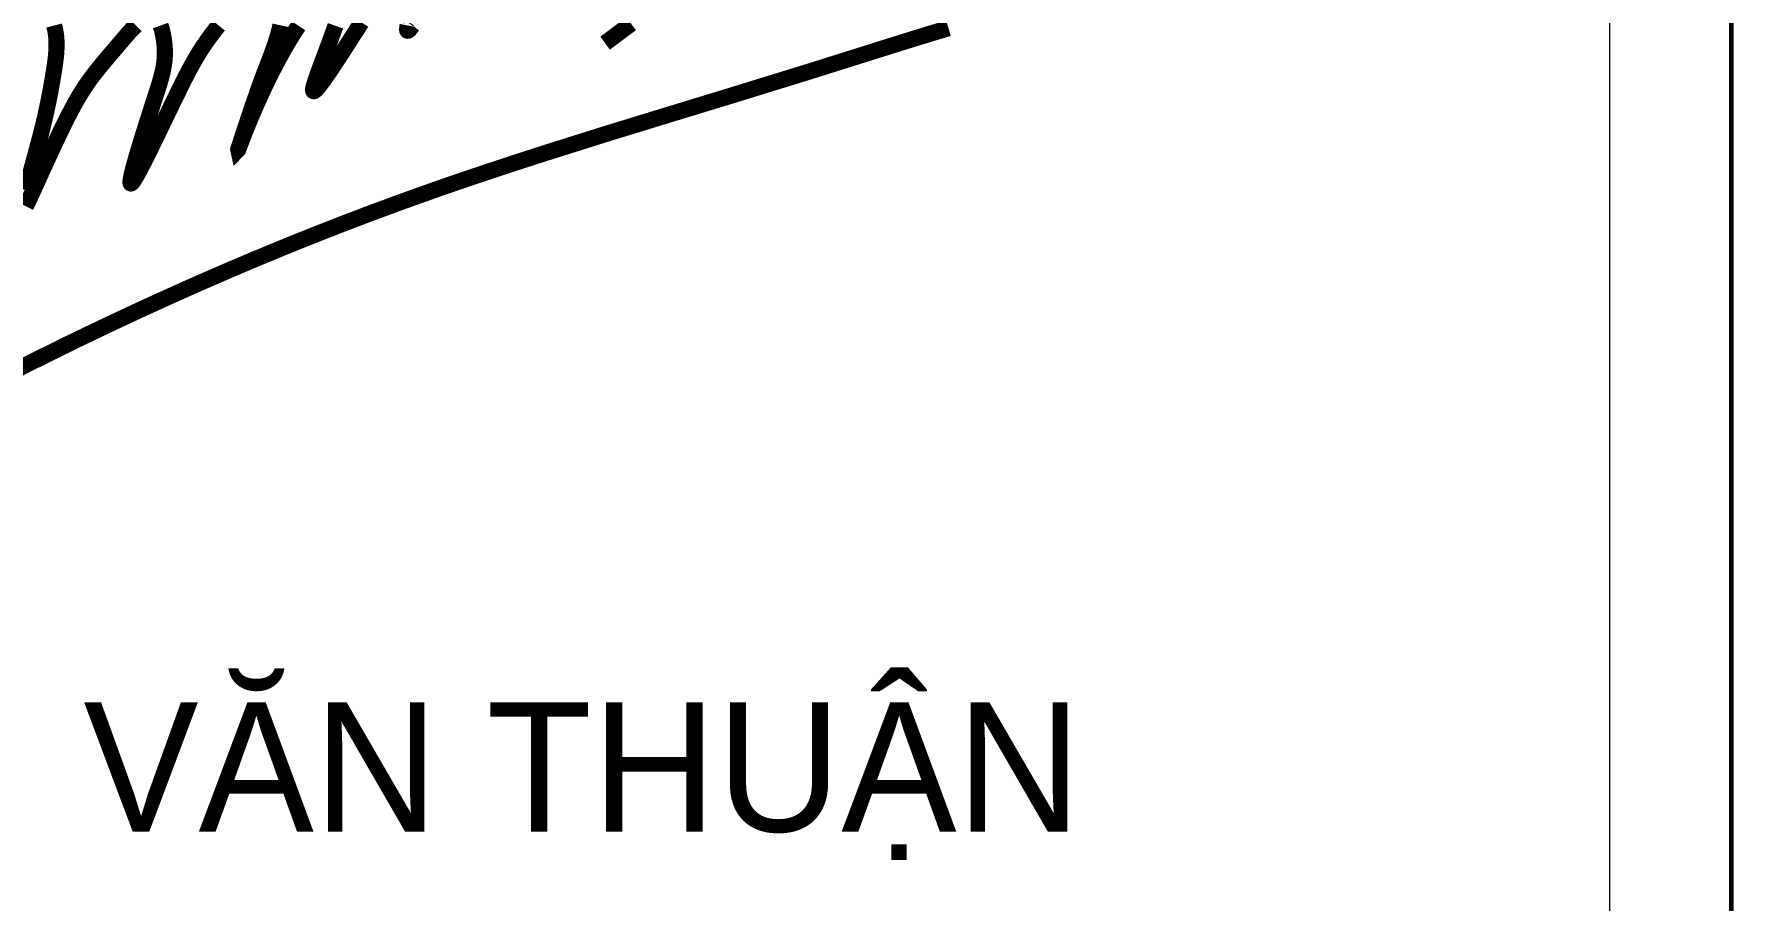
# Model space of a CAD drawing. Header units: millimetres. Extents: x 480521 to 6014615, y -961280 to 187869.
# Drawn here: x 729623 to 730885, y 157874 to 158517 of the extents above; entities that cross this region are included whole.
import ezdxf
from ezdxf.enums import TextEntityAlignment as Align

# ---------------------------------------------------------------- set-up
doc = ezdxf.new("R2010")
doc.units = ezdxf.units.MM
doc.header["$LTSCALE"] = 600
doc.header["$MEASUREMENT"] = 0
doc.layers.get('0').update_dxf_attribs({"lineweight": 0})
for name, color, linetype, lineweight in [('ISO', 153, 'Continuous', 13), ('Khungten_LCDI', 7, 'Continuous', 25), ('LC Net thay', 7, 'Continuous', 25), ('LC Text1', 3, 'Continuous', 20)]:
    doc.layers.add(name, color=color, linetype=linetype, lineweight=lineweight)
doc.styles.add('Khungten', font='VHAVAN.TTF', dxfattribs={"width": 0.9, "height": 5000})
doc.styles.add('LC 1', font='VHAVANB.TTF')
doc.styles.add('Title', font='VHBLACK.TTF')
doc.styles.add('VNAVANTH', font='VHAVANB.TTF', dxfattribs={"width": 0.6})

# ---------------------------------------------------------------- blocks, each defined once
blk = doc.blocks.new('mr thuan')
at = {"layer": 'ISO', "ltscale": 2, "const_width": 40}
for points in [[(1727.057602585766, -845.6594067022525), (1727.920641837201, -848.9602888265508), (1728.707473198185, -852.2623348932102), (1729.420300599111, -855.5650776154653), (1730.061327970383, -858.8680497066234), (1730.632759242402, -862.170783879963), (1731.136798345568, -865.4728128487623), (1731.575649210281, -868.7736693262996), (1731.951515766938, -872.0728860258678), (1732.266601945943, -875.3699956607597), (1732.523111677696, -878.6645309442247), (1732.723248892595, -881.9560245895846), (1732.869217521042, -885.2440093100886), (1732.963221493435, -888.5280178190442), (1733.007464740178, -891.8075828297151), (1733.004151191664, -895.0822370554088), (1732.955484778304, -898.3515132093889), (1732.863669430488, -901.6149440049485), (1732.730909078618, -904.8720621553512), (1732.559407653098, -908.1224003739044), (1732.351369084328, -911.3654913738865), (1732.108997302705, -914.6008678685757), (1731.834496238629, -917.8280625712505), (1731.530069822504, -921.046608195189), (1731.197921984727, -924.2560374536988), (1730.840256655698, -927.4558830600436), (1730.459277765818, -930.6456777275162), (1729.636195025108, -936.9932450989436), (1728.746305205794, -943.2950012742658), (1727.80723975108, -949.5472079597384), (1726.836630104164, -955.7461268616316), (1726.336651240883, -958.8765153407585), (1724.860122906961, -967.9761826086033), (1723.859732138342, -974.0185636004462), (1722.847948231069, -980.0243963482062), (1721.822184162622, -986.0026627890475), (1719.718367452122, -997.9124244986597), (1718.635140765029, -1003.861883641759), (1717.527585826676, -1009.819704226611), (1716.393115614541, -1015.794868190394), (1715.229143106106, -1021.796357470274), (1714.033081278849, -1027.833154003398), (1712.802343110248, -1033.914239726961), (1711.534341577779, -1040.048596578112), (1710.226489658926, -1046.245206494015), (1708.876200331164, -1052.513051411865), (1707.480886571971, -1058.861113268795), (1706.765537086052, -1062.068032404801), (1706.037961358827, -1065.298374001999), (1705.297836012487, -1068.553260802568), (1704.544837669211, -1071.833815548642), (1703.778642951191, -1075.14116098237), (1702.998928480603, -1078.476419845887), (1702.205370879641, -1081.840714881342), (1701.397646770482, -1085.235168830885), (1700.575432775313, -1088.660904436663), (1699.738405516324, -1092.119044440828), (1698.886241615692, -1095.610711585512), (1698.018617695605, -1099.137028612866), (1697.135210378248, -1102.699118265038), (1696.23569628581, -1106.298103284178), (1695.319752040468, -1109.93510641242), (1694.387054264414, -1113.611250391928), (1693.437279579826, -1117.327657964823), (1692.773843964154, -1119.908146889415), (1691.485753174649, -1124.884178756838), (1690.485254403426, -1128.721065739781), (1689.469745733255, -1132.593027976487), (1688.440357238076, -1136.497001831842), (1687.39821899185, -1140.429923670818), (1686.344461068536, -1144.388729858372), (1684.206606486485, -1152.371740739007), (1682.035834083581, -1160.421525393351), (1677.631698181882, -1176.623379701588), (1675.416415866421, -1184.726431194707), (1673.204378096769, -1192.798220139957), (1671.0046254646, -1200.814237456929), (1668.826198561572, -1208.749974065286), (1667.747807443382, -1212.680078016114), (1666.678137979357, -1216.580920884619), (1665.618320243448, -1220.449439035758), (1664.569484309613, -1224.282568834504), (1663.532760251819, -1228.0772466458), (1662.509278144014, -1231.83040883459), (1661.500168060164, -1235.538991765818), (1660.50656007422, -1239.199931804455), (1659.529584260148, -1242.81016531543), (1658.570370691898, -1246.366628663716), (1657.630049443436, -1249.866258214257), (1656.709750588714, -1253.305990331981)], [(1656.862787773785, -1293.239566593911), (1657.391956130185, -1292.176955692965), (1658.476494115239, -1289.981915878816), (1659.595375429155, -1287.695648036373), (1660.747890030936, -1285.320387351283), (1661.933327879604, -1282.858369009235), (1663.150978934169, -1280.311828195903), (1664.400133153642, -1277.683000096964), (1665.680080497041, -1274.974119898077), (1666.99011092338, -1272.187422784918), (1668.329514391666, -1269.325143943162), (1669.69758086092, -1266.38951855847), (1671.093600290151, -1263.382781816545), (1672.516862638375, -1260.307168903018), (1673.966657864607, -1257.164915003581), (1675.442275927853, -1253.958255303922), (1676.943006787136, -1250.689424989687), (1678.468140401463, -1247.360659246551), (1680.016966729851, -1243.97419326019), (1681.588775731314, -1240.532262216293), (1683.18285736486, -1237.037101300506), (1684.79850158951, -1233.490945698519), (1686.434998364275, -1229.896030596006), (1688.091637648165, -1226.254591178615), (1689.767709400196, -1222.568862632048), (1691.462503579383, -1218.841080141952), (1693.175310144743, -1215.073478894003), (1694.905419055278, -1211.268294073889), (1696.652120270013, -1207.427760867286), (1698.414703747956, -1203.554114459839), (1700.192459448124, -1199.649590037225), (1701.984677329525, -1195.716422785132), (1703.790647351179, -1191.756847889235), (1705.609659472095, -1187.773100535182), (1709.283969847769, -1179.74202919536), (1713.001928128662, -1171.641090251025), (1716.757853986881, -1163.488165187562), (1720.546067094536, -1155.301135490357), (1724.36088712373, -1147.097882644768), (1732.047626635183, -1130.714233449966), (1735.90818546166, -1122.569600071511), (1739.772629898111, -1114.480269486186), (1743.63527961665, -1106.464123179365), (1747.490454289382, -1098.539042636432), (1749.413463381105, -1094.616239990602), (1751.332473588413, -1090.72290934276), (1753.246774870327, -1086.861285878578), (1755.15565718586, -1083.033604783719), (1757.058410494021, -1079.242101243857), (1758.954324753824, -1075.489010444682), (1760.842689924288, -1071.776567571855), (1762.722795964419, -1068.107007811035), (1764.593932833235, -1064.482566347928), (1766.455390489748, -1060.905478368164), (1768.306458892974, -1057.377979057448), (1770.146428001925, -1053.902303601426), (1771.974587775614, -1050.480687185787), (1773.790228173053, -1047.115364996207), (1775.561592451588, -1043.865235770063), (1777.381399703805, -1040.561812270156), (1779.157186478751, -1037.373809477896), (1780.920936683226, -1034.242628499866), (1782.67358752096, -1031.166333997971), (1784.416076195681, -1028.142990634078), (1786.149339911113, -1025.170663070079), (1787.874315870984, -1022.247415967882), (1789.591941279014, -1019.371313989366), (1791.303153338929, -1016.540421796424), (1793.008889254466, -1013.752804050935), (1794.710086229341, -1011.006525414807), (1796.407681467277, -1008.299650549918), (1798.102612172002, -1005.630244118176), (1799.795815547244, -1002.996370781446), (1801.48822879673, -1000.39609520165), (1803.180789124177, -997.8274820406514), (1804.874433733319, -995.2885959603445), (1806.570099827877, -992.7775016226369), (1808.268724611582, -990.2922636894073), (1811.678599061317, -985.391615683955), (1815.11155471233, -980.5711692390905), (1818.575089194423, -975.8154416499747), (1822.076700137412, -971.1089502117102), (1825.623885171084, -966.4362122194143), (1829.224141925253, -961.7817449682334), (1832.884968029721, -957.1300657532847), (1836.613861114289, -952.4656918697001), (1840.418318808766, -947.7731406125968), (1844.305838742956, -943.036929277092), (1846.283090059253, -940.6476127346687), (1848.283918546658, -938.2415751583321), (1850.309261408889, -935.8168812099466), (1852.36005584968, -933.3715955514199), (1854.437239072748, -930.9037828446308), (1856.541748281823, -928.4115077514871), (1858.674520680634, -925.8928349338676), (1860.836493472896, -923.3458290536655), (1863.028603862345, -920.7685547727742), (1865.251789052701, -918.159076753087), (1867.506986247692, -915.5154596564826), (1869.795132651041, -912.8357681448688), (1872.117165466476, -910.1180668801098), (1874.47402189772, -907.3604205241281), (1876.866639148502, -904.5608937387879), (1879.295954422545, -901.7175511859969), (1881.762904923573, -898.8284575276339), (1884.26842785531, -895.8916774256068), (1886.813460421494, -892.9052755417797), (1889.674154658976, -889.5436676007812), (1892.025245114724, -886.7773927677335), (1894.689685055971, -883.6435000175261), (1897.388518321743, -880.476508213731), (1900.118002667892, -877.2872897905618), (1905.653955624788, -870.8856628229114), (1908.452939747262, -867.6949991468573), (1911.267605973564, -864.5255985882686), (1914.094212059557, -861.3883335813589), (1916.929015761107, -858.2940765603271), (1919.76827483407, -855.2536999593867), (1922.60824703431, -852.2780762127513), (1925.445190117691, -849.3780777546344), (1928.275361840075, -846.5645770192496), (1929.6867389896, -845.1936609332624)], [(1990.668509984145, -845.6719431685196), (1991.258982604621, -847.3051038687408), (1991.8311603246, -848.9707322178874), (1992.385185093037, -850.6664272389753), (1992.921198858872, -852.389787955035), (1993.439343571055, -854.138413389097), (1993.939761178528, -855.9099025641917), (1994.422593630239, -857.7018545033498), (1995.336070862162, -861.3375427659339), (1996.180910858391, -865.0262703610788), (1996.958249210489, -868.7488294730283), (1997.669221510027, -872.4860122860118), (1998.314963348574, -876.2186109842442), (1998.896610317694, -879.9274177519546), (1999.312367308827, -882.8339574198471), (1999.872145981732, -887.2032562904351), (2000.268240060799, -890.758270721446), (2000.604661233818, -894.2609671250248), (2000.882490570621, -897.7140115885704), (2001.102809141044, -901.1200701994094), (2001.26669801493, -904.4818090449262), (2001.375238262106, -907.8018942124618), (2001.42951095241, -911.0829917893716), (2001.430597155682, -914.3277678630111), (2001.379577941756, -917.5388885207649), (2001.277534380468, -920.7190198499738), (2001.125547541651, -923.8708279379789), (2000.924698495146, -926.9969788721501), (2000.676068310786, -930.1001387398428), (2000.380738058404, -933.1829736284271), (2000.039788807841, -936.248149625244), (1999.654301628932, -939.2983328176633), (1999.225357591513, -942.3361892930261), (1998.754037765415, -945.3643851387169), (1998.241423220483, -948.385586442062), (1997.688595026546, -951.4024592904461), (1997.096634253441, -954.4176697711955), (1996.466621971005, -957.4338839717093), (1995.799639249075, -960.4537679792993), (1995.096767157487, -963.4799878813647), (1994.359086766075, -966.5152097652317), (1993.587679144675, -969.5620997182705), (1992.783625363125, -972.6233238278364), (1991.948006491257, -975.701548181285), (1991.081903598912, -978.7994388659863), (1990.186397755922, -981.9196619692812), (1989.262570032126, -985.0648835785396), (1988.311501497359, -988.2377697811025), (1987.334273221455, -991.44098666434), (1986.331966274251, -994.677200315622), (1985.305661725586, -997.949076822275), (1984.256440645291, -1001.259282271683), (1983.185384103206, -1004.610482751188), (1982.093573169164, -1008.005344348159), (1980.982088913002, -1011.446533149938), (1979.852012404557, -1014.936715243894), (1979.174792113074, -1017.026748244767), (1977.540384773205, -1022.072183989105), (1976.360929339349, -1025.715179247156), (1975.167091368377, -1029.404688737413), (1973.959904355474, -1033.137920530004), (1972.740401795811, -1036.912082695126), (1971.509617184562, -1040.724383302892), (1970.268584016907, -1044.5720304235), (1969.018335788027, -1048.452232127063), (1967.759905993094, -1052.36219648378), (1965.222635685775, -1060.26024543721), (1962.665041056367, -1068.243841845047), (1960.095390066283, -1076.290650268536), (1954.952990849742, -1092.484561407429), (1952.396778546114, -1100.586993245321), (1949.861581727462, -1108.663295343853), (1947.355668355205, -1116.691132264255), (1944.887306390749, -1124.648168567786), (1943.669790924392, -1128.593156663599), (1942.464763795513, -1132.512068815675), (1941.273258499295, -1136.402113094155), (1940.096308530912, -1140.260497569179), (1938.93494738554, -1144.084430310933), (1937.790208558356, -1147.871119389558), (1936.663125544535, -1151.617772875194), (1935.554731839256, -1155.321598838025), (1934.466060937695, -1158.979805348194), (1933.398146335032, -1162.589600475854), (1932.352021526436, -1166.148192291163), (1931.328720007092, -1169.652788864289), (1930.329275272172, -1173.100598265359), (1929.354720816853, -1176.488828564557), (1928.406090136312, -1179.814687832026), (1927.484416725725, -1183.075384137919), (1926.59073408027, -1186.268125552393), (1925.726075695125, -1189.390120145617), (1924.891475065466, -1192.438575987719), (1924.087965686464, -1195.410701148896), (1923.316581053303, -1198.303703699261), (1922.57835466116, -1201.114791708998), (1921.874320005205, -1203.841173248249), (1921.205510580618, -1206.480056387183), (1920.572959882578, -1209.028649195941), (1920.270604523255, -1210.268214248426), (1919.97770140626, -1211.484159744679), (1919.69437971849, -1212.676136693466), (1919.42076864684, -1213.843796103567), (1919.15699737821, -1214.986788983733), (1918.903195099494, -1216.104766342745), (1918.659490997594, -1217.197379189383), (1918.426014259403, -1218.264278532384), (1918.202894071819, -1219.305115380543), (1917.99025962174, -1220.319540742625), (1917.788240096059, -1221.30720562741), (1917.596964681681, -1222.267761043637), (1917.416562565493, -1223.200858000113), (1917.247162934404, -1224.106147505576), (1917.088894975299, -1224.983280568806), (1916.941887875084, -1225.831908198583), (1916.806270820653, -1226.651681403659), (1916.682172998899, -1227.442251192813), (1916.569723596727, -1228.203268574813), (1916.469051801028, -1228.934384558437), (1916.380286798703, -1229.635250152452), (1916.303557776646, -1230.30551636561), (1916.238993921757, -1230.94483420669), (1916.186724420932, -1231.552854684473), (1916.146878461066, -1232.129228807709), (1916.119585229055, -1232.673607585195), (1916.104973911803, -1233.185642025681), (1916.1031736962, -1233.664983137933), (1916.114313769147, -1234.111281930716), (1916.138523317539, -1234.524189412827), (1916.175931528276, -1234.903356593015), (1916.226667588249, -1235.248434480047), (1916.290860684363, -1235.559074082703), (1916.368640003511, -1235.834926409749), (1916.460134732588, -1236.07564246995), (1916.524618821277, -1236.20861269749), (1916.684682839561, -1236.450544879393), (1916.817664331473, -1236.584903951385), (1916.96430347507, -1236.684245433382), (1917.124487295725, -1236.748858774867), (1917.298102818811, -1236.779033425424), (1917.485037069706, -1236.775058834552), (1917.685177073781, -1236.737224451819), (1917.898409856418, -1236.665819726753), (1918.124622442985, -1236.56113410891), (1918.363701858863, -1236.4234570478), (1918.615535129422, -1236.253077992995), (1918.880009280037, -1236.050286394006), (1919.157011336087, -1235.815371700373), (1919.446428322943, -1235.548623361668), (1919.748147265982, -1235.250330827388), (1920.062055190578, -1234.920783547117), (1920.388039122103, -1234.560270970353), (1920.725986085938, -1234.16908254665), (1921.075783107455, -1233.747507725566), (1921.437317212029, -1233.295835956611), (1921.810475425034, -1232.814356689356), (1922.195144771846, -1232.303359373298), (1922.591212277839, -1231.763133458022), (1922.998564968388, -1231.19396839304), (1923.417089868872, -1230.596153627892), (1923.846674004657, -1229.969978612135), (1924.287204401127, -1229.315732795279), (1924.738568083652, -1228.633705626897), (1925.200652077609, -1227.924186556498), (1925.673343408373, -1227.187465033639), (1926.156529101314, -1226.423830507862), (1926.650096181813, -1225.633572428706), (1927.153931675246, -1224.816980245698), (1927.667922606979, -1223.974343408379), (1928.191956002396, -1223.105951366291), (1928.72591888687, -1222.212093568989), (1929.269698285771, -1221.293059465985), (1929.823181224478, -1220.349138506848), (1930.386254728368, -1219.380620141092), (1930.958805822811, -1218.38779381827), (1931.540721533183, -1217.370948987911), (1932.131888884862, -1216.330375099569), (1933.341526613633, -1214.179197947073), (1934.586815212122, -1211.93657795708), (1935.866850883333, -1209.604830725904), (1937.180729830256, -1207.186271849889), (1938.527548255905, -1204.683216925318), (1939.906402363264, -1202.097981548504), (1941.316388355342, -1199.432881315792), (1942.756602435133, -1196.690231823479), (1944.226140805637, -1193.872348667865), (1945.72409966986, -1190.981547445292), (1947.249575230791, -1188.020143752074), (1948.801663691436, -1184.99045318451), (1950.379461254794, -1181.894791338913), (1951.982064123862, -1178.735473811612), (1953.608568501641, -1175.51481619892), (1955.258070591131, -1172.235134097151), (1956.92966659533, -1168.898743102618), (1958.622452717234, -1165.50795881162), (1960.335525159851, -1162.065096820501), (1962.067980126172, -1158.572472725573), (1963.818913819203, -1155.032402123135), (1965.587422441935, -1151.447200609502), (1967.372602197374, -1147.819183781001), (1969.17354928852, -1144.150667233931), (1970.989359918367, -1140.44396656462), (1972.819130289918, -1136.701397369397), (1974.661956606174, -1132.925275244546), (1976.516935070129, -1129.11791578641), (1978.383161884787, -1125.281634591272), (1980.259733253144, -1121.418747255477), (1984.040294462957, -1113.62241654715), (1987.851388323568, -1105.747448431925), (1991.685784458965, -1097.812367680337), (1999.395562050107, -1081.835967350125), (2007.111784228342, -1065.8414137207), (2010.954236097605, -1057.883641345077), (2014.776607985626, -1049.976904956202), (2018.571669516401, -1042.139729324612), (2020.456699405317, -1038.253015783586), (2022.332190313922, -1034.390639220816), (2024.197238445209, -1030.554915232628), (2026.050940002184, -1026.748159415336), (2027.892391187841, -1022.972687365254), (2029.72068820518, -1019.230814678696), (2031.534927257202, -1015.524856951975), (2033.334204546911, -1011.85712978142), (2035.117616277297, -1008.229948763314), (2036.884258651364, -1004.645629494014), (2038.633227872113, -1001.106487569807), (2040.36362014254, -997.6148385870038), (2042.074531665643, -994.1729981419485), (2044.062413109757, -990.1882607194711), (2045.434493190915, -987.4476339158573), (2047.083473793929, -984.165446678031), (2048.713204839263, -980.9350397732487), (2050.324892669276, -977.7547291487426), (2051.919743626335, -974.6228307516867), (2053.4989640528, -971.5376605293714), (2055.063760291039, -968.4975344289705), (2056.615338683416, -965.500768397731), (2058.154905572297, -962.5456783828558), (2059.68366730004, -959.6305803315772), (2061.202830209011, -956.7537901911128), (2062.713600641579, -953.9136239086802), (2064.217184940106, -951.1083974315115), (2065.714789446953, -948.3364267068246), (2067.207620504487, -945.5960276818369), (2068.696884455072, -942.8855163037806), (2070.183787641068, -940.2032085198589), (2071.66953640485, -937.5474202773039), (2074.642396035197, -932.3086662051937), (2077.625114085033, -927.1557816652057), (2080.627341293268, -922.0752942351246), (2083.658728398816, -917.053731492706), (2086.728926140589, -912.0776210157346), (2089.847585257499, -907.1334903819661), (2093.024356488466, -902.2078671691997), (2096.268890572399, -897.2872789552057), (2099.590838248212, -892.358253317725), (2102.999850254815, -887.4073178345716), (2104.740021238078, -884.919423768908), (2106.505577331129, -882.4210000834864), (2108.297724876335, -879.910362725539), (2110.117670216059, -877.3858276422543), (2111.96661969267, -874.8457107808936), (2113.845779648524, -872.2883280886599), (2115.756356425994, -869.711995512771), (2117.699556367435, -867.1150290004589), (2119.676585815221, -864.4957444989268), (2121.688651111708, -861.8524579554214), (2123.736958599267, -859.1834853171458), (2125.822714620255, -856.4871425313322), (2127.947125517043, -853.7617455451982), (2130.111397631987, -851.0056103059615), (2132.316737307461, -848.2170527608541), (2134.564350885823, -845.3943888570793)], [(2287.635694044395, -844.9982885072386), (2286.956250474082, -848.1221445080155), (2286.255337825398, -851.2184627178794), (2285.533297559901, -854.2889842107834), (2284.790471139149, -857.3354500607238), (2284.027200024695, -860.3596013416391), (2283.243825678095, -863.3631791275111), (2282.440689560906, -866.3479244923219), (2280.776497860978, -872.267882254615), (2279.037356617358, -878.1334032202722), (2277.225997522492, -883.9584159810765), (2275.345152268826, -889.7568491287675), (2273.397552548809, -895.5426312551281), (2271.385930054879, -901.3296909519268), (2269.313016479489, -907.1319568109175), (2267.181543515078, -912.9633574238833), (2264.9942428541, -918.8378213825636), (2262.753846188993, -924.7692772787414), (2260.463085212206, -930.7716537041706), (2259.299671760822, -933.8037898002949), (2258.124691616184, -936.8588792506343), (2256.938486239851, -939.9386631291709), (2255.741397093378, -943.0448825098865), (2254.533765638313, -946.1792784667341), (2253.315933336224, -949.3435920736811), (2252.088241648657, -952.5395644047239), (2250.851032037175, -955.768936533801), (2249.604645963329, -959.0334495349089), (2248.349424888675, -962.3348444820149), (2247.085710274769, -965.674862449072), (2245.437619214354, -970.059130176669), (2244.534193991942, -972.4774636075599), (2243.247411495933, -975.9402760444791), (2241.954309368193, -979.4408585596102), (2240.655702901382, -982.9763683540223), (2239.352407388149, -986.5439626286679), (2238.045238121162, -990.1407985846017), (2235.422539496547, -997.4108243444498), (2232.794129368795, -1004.763703241711), (2230.166530079168, -1012.176692884575), (2224.939853379354, -1027.09203483985), (2222.353820651697, -1034.548902368624), (2219.794688127218, -1041.974911075697), (2217.268978147185, -1049.347318569286), (2214.783213052862, -1056.643382457551), (2213.557348069487, -1060.255678552247), (2212.343915185513, -1063.840360348666), (2211.143729693598, -1067.394585047863), (2209.957606886401, -1070.91550985082), (2208.786362056577, -1074.400291958606), (2207.630810496787, -1077.846088572202), (2206.491767499687, -1081.250056892648), (2205.370048357938, -1084.60935412097), (2204.266468364196, -1087.921137458179), (2203.181842811118, -1091.1825641053), (2202.116986991361, -1094.390791263373), (2201.072716197588, -1097.542976133394), (2200.049845722453, -1100.636275916404), (2199.049190858615, -1103.667847813413), (2198.071566898729, -1106.63484902546), (2197.117789135456, -1109.534436753544), (2196.188672861455, -1112.363768198717), (2195.285033369382, -1115.120000561961), (2194.407685951897, -1117.800291044347), (2193.557445901653, -1120.401796846854), (2192.735128511315, -1122.921675170524), (2191.941549073537, -1125.357083216382), (2191.177522880975, -1127.705178185453), (2190.443865226291, -1129.963117278749), (2189.741391402138, -1132.128057697293), (2189.40210320547, -1133.174765028845), (2189.070916701181, -1134.197156642113), (2188.747933800852, -1135.194877187183), (2188.433256416072, -1136.167571314218), (2188.126986458417, -1137.114883673334), (2187.829225839472, -1138.036458914648), (2187.540076470817, -1138.931941688294), (2187.259640264037, -1139.800976644416), (2186.988019130713, -1140.643208433117), (2186.725314982428, -1141.458281704545), (2186.47162973076, -1142.245841108816), (2186.227065287298, -1143.005531296061), (2185.99172356362, -1143.736996916414), (2185.765706471309, -1144.43988261999), (2185.549115921942, -1145.113833056923), (2185.342053827113, -1145.758492877343), (2185.144622098396, -1146.373506731383), (2185.024893627327, -1146.746634414711), (2184.779002720676, -1147.513398984927), (2184.610844747203, -1148.038279790897), (2184.452421511502, -1148.533335091386), (2184.303706863466, -1148.99873392834), (2184.16467465297, -1149.434645343688), (2184.035298729908, -1149.841238379318), (2183.915552944174, -1150.218682077189), (2183.805411145648, -1150.567145479203), (2183.704847184217, -1150.886797627289), (2183.613834909775, -1151.177807563363), (2183.532348172201, -1151.440344329356), (2183.460360821391, -1151.674576967183), (2183.397846707227, -1151.88067451879), (2183.344779679599, -1152.058806026063), (2183.301133588393, -1152.209140530947), (2183.266882283497, -1152.331847075373), (2183.241999614795, -1152.427094701241), (2183.226459432182, -1152.495052450482), (2183.220235585541, -1152.535889365026), (2183.223301924765, -1152.54977448679), (2183.235632299726, -1152.536876857703), (2183.257200560329, -1152.497365519681), (2183.287980556455, -1152.43140951464), (2183.32794613799, -1152.339177884511), (2183.37707115482, -1152.220839671223), (2183.435329456839, -1152.076563916693), (2183.50269489393, -1151.906519662836), (2183.579141315979, -1151.710875951583), (2183.66464257288, -1151.48980182485), (2183.75917251451, -1151.24346632458), (2183.86270499077, -1150.972038492662), (2183.975213851536, -1150.67568737104), (2184.0966729467, -1150.354582001644), (2184.22705612615, -1150.008891426376), (2184.366337239775, -1149.63878468718), (2184.514490137455, -1149.244430825958), (2184.67148866909, -1148.82599888464), (2184.837306684556, -1148.383657905157), (2185.195296566544, -1147.427924999371), (2185.588250582528, -1146.378584443955), (2186.0159595316, -1145.236988574325), (2186.478214212868, -1144.004489725849), (2186.974805425427, -1142.682440233883), (2187.505523968379, -1141.272192433855), (2188.070160640822, -1139.775098661106), (2188.668506241858, -1138.192511251036), (2189.300351570586, -1136.525782539029), (2189.96548742611, -1134.776264860455), (2190.663704607527, -1132.945310550698), (2191.394793913936, -1131.034271945144), (2192.158546144437, -1129.044501379176), (2192.954752098132, -1126.977351188179), (2193.783202574123, -1124.834173707524), (2194.643688371507, -1122.616321272595), (2195.536000289387, -1120.325146218776), (2196.459929126857, -1117.962000881438), (2197.415265683027, -1115.52823759598), (2198.401800756987, -1113.025208697785), (2199.419325147843, -1110.454266522211), (2200.467629654693, -1107.816763404655), (2201.546505076636, -1105.114051680488), (2202.655742212777, -1102.347483685109), (2203.795131862214, -1099.518411753888), (2204.964464824043, -1096.62818822221), (2206.163531897371, -1093.678165425459), (2207.392123881291, -1090.669695699005), (2208.650031574911, -1087.604131378248), (2209.937045777322, -1084.482824798542), (2211.252957287634, -1081.307128295288), (2212.597556904937, -1078.078394203869), (2213.970635428341, -1074.79797485967), (2215.371983656936, -1071.467222598047), (2216.801392389832, -1068.087489754413), (2218.258652426124, -1064.660128664123), (2219.743554564913, -1061.186491662578), (2221.255889605298, -1057.667931085147), (2222.79544834638, -1054.105799267214), (2224.362021587258, -1050.501448544164), (2225.955400127037, -1046.856231251368), (2227.575374764812, -1043.171499724223), (2229.221736299685, -1039.448606298116), (2230.894275530754, -1035.688903308401), (2232.592783257121, -1031.893743090477), (2234.317050277888, -1028.064477979715), (2236.066867392154, -1024.202460311513), (2237.842025399015, -1020.309042421242), (2239.642315097575, -1016.385576644287), (2241.467527286935, -1012.433415316031), (2243.317452766194, -1008.453910771845), (2245.191882334453, -1004.448415347128), (2247.090606790811, -1000.418281377235), (2249.013416934366, -996.3648611975659), (2250.960103564223, -992.2895071434905), (2252.930457479477, -988.1935715504078), (2254.92426947923, -984.0784067536879), (2256.941330362584, -979.9453650887153), (2258.981430928638, -975.7957988908747), (2261.044361976492, -971.6310604955506), (2263.129914305246, -967.4525022381131), (2267.368046001855, -959.0593354784214), (2271.694152411266, -950.6271172948909), (2276.10655992628, -942.1666663705255), (2280.603594939701, -933.6888013884163), (2285.183583844326, -925.204341031611), (2289.844853032955, -916.7241039831424), (2294.585728898397, -908.2589089260582), (2299.404537833445, -899.819574543435), (2304.299606230907, -891.4169195183058), (2309.269260483576, -883.0617625337327), (2314.31182698426, -874.7649222727487), (2316.859929325354, -870.6417517520749), (2319.425632125753, -866.5372174184304), (2322.008726184558, -862.4526716072141), (2324.609002300866, -858.3894666538108), (2327.226251273776, -854.3489548935904), (2329.860263902392, -850.3324886619521), (2332.510830985811, -846.3414202942513)], [(2424.152344225811, -846.2524170261022), (2422.611443088066, -850.6288575190265), (2419.473869104411, -859.4320752410276), (2416.277512501983, -868.2751266623527), (2413.041068871316, -877.1252734443551), (2409.783233802948, -885.9497772484465), (2406.522702887411, -894.7158997359948), (2404.897268858997, -899.0668372552464), (2403.278171715236, -903.3909025683679), (2401.667748404954, -907.6840033830667), (2400.06833587696, -911.9420474069775), (2398.482271080076, -916.160942347793), (2396.911890963118, -920.336595913177), (2395.359532474904, -924.4649158108077), (2393.827532564246, -928.5418097483489), (2392.318228179964, -932.5631854334933), (2390.833956270875, -936.5249505738902), (2389.377053785796, -940.4230128772178), (2387.949857673542, -944.253280051169), (2386.554704882932, -948.0116598033928), (2385.193932362781, -951.6940598415531), (2383.869877061908, -955.2963878733572), (2382.584875929129, -958.8145516064542), (2381.341265913259, -962.2444587485224), (2380.735712870668, -963.9250372565584), (2380.141383963113, -965.5820170072257), (2379.558571309197, -967.2148864639748), (2378.987567027514, -968.8231340902421), (2378.428663236675, -970.4062483495218), (2377.882152055277, -971.9637177052646), (2377.348325601924, -973.4950306209066), (2376.827475995215, -974.9996755599277), (2376.319895353758, -976.4771409857931), (2375.825875796148, -977.9269153619389), (2375.345709440993, -979.3484871518303), (2374.879688406894, -980.7413448189473), (2374.42810481245, -982.1049768267258), (2373.991250776267, -983.4388716386311), (2373.569418416944, -984.7425177181285), (2373.162899853083, -986.0154035286687), (2372.77198720329, -987.2570175337169), (2372.396972586164, -988.4668481967237), (2372.038148120304, -989.6443839811545), (2371.695805924319, -990.7891133504745), (2371.370238116808, -991.9005247681343), (2371.061736816373, -992.9781066975993), (2370.770594141613, -994.02134760232), (2370.497102211139, -995.0297359457618), (2370.241553143544, -996.0027601913898), (2370.004239057431, -996.9399088026403), (2369.785452071403, -997.8406702430075), (2369.585484304065, -998.704532975913), (2369.404627874021, -999.5309854648367), (2369.243174899868, -1000.319516173229), (2369.045824328146, -1001.384650293388), (2368.979635263611, -1001.780789032797), (2368.877890507269, -1002.452951588144), (2368.796061616642, -1003.086346844124), (2368.734021173143, -1003.681231035749), (2368.691641758192, -1004.237860398178), (2368.66879595321, -1004.756491166496), (2368.665356339607, -1005.237379575803), (2368.681195498808, -1005.6807818612), (2368.716186012225, -1006.086954257771), (2368.77020046128, -1006.456153000661), (2368.843111427384, -1006.788634324941), (2368.93479149196, -1007.084654465696), (2369.045113236421, -1007.344469658055), (2369.173949242191, -1007.568336137119), (2369.32117209068, -1007.756510137973), (2369.486654363307, -1007.909247895732), (2369.670268641494, -1008.026805645495), (2369.871887506655, -1008.109439622363), (2370.091383540206, -1008.157406061437), (2370.328629323569, -1008.170961197829), (2370.583497438158, -1008.150361266613), (2370.855860465388, -1008.095862502916), (2371.145590986678, -1008.007721141825), (2371.45256158345, -1007.886193418439), (2371.776644837119, -1007.731535567887), (2372.117713329098, -1007.544003825227), (2372.475639640808, -1007.323854425616), (2372.850296353667, -1007.071343604097), (2373.241556049092, -1006.786727595798), (2373.649291308499, -1006.470262635819), (2374.073374713309, -1006.122204959276), (2374.513678844931, -1005.742810801254), (2374.970076284793, -1005.332336396852), (2375.442439614304, -1004.891037981186), (2375.930641414885, -1004.419171789341), (2376.434554267955, -1003.916994056432), (2376.954050754928, -1003.384761017543), (2377.489003457224, -1002.822728907791), (2378.03928495626, -1002.231153962275), (2378.604767833451, -1001.610292416095), (2379.185324670216, -1000.960400504351), (2379.780828047973, -1000.281734462158), (2380.391150548137, -999.5745505245868), (2381.016164752127, -998.8391049267666), (2381.655743241361, -998.075653903783), (2382.309758597257, -997.2844536907505), (2382.978083401231, -996.4657605227549), (2383.6605902347, -995.6198306349106), (2384.357151679083, -994.7469202623179), (2385.067640315796, -993.8472856400767), (2385.791928726259, -992.9211830032873), (2386.529889491885, -991.9688685870497), (2387.281395194092, -990.9905986264639), (2388.046318414301, -989.9866293566301), (2388.824531733924, -988.957217012663), (2389.615907734384, -987.9026178296481), (2390.420318997098, -986.8230880426854), (2391.237638103477, -985.7188838868897), (2392.067737634949, -984.59026159739), (2392.910490172919, -983.4374774091993), (2393.76576829881, -982.260787557505), (2394.633444594045, -981.0604482773633), (2395.513391640034, -979.8367158039036), (2396.405482018195, -978.5898463722115), (2397.309588309949, -977.3200962173869), (2398.225583096711, -976.0277215745446), (2399.153338959899, -974.71297867877), (2401.043624241222, -972.0174130688538), (2402.979424805257, -969.235449268439), (2404.959721303341, -966.36913715837), (2406.983494386815, -963.4205266194331), (2409.04972470702, -960.391667532429), (2411.157392915291, -957.2846097782021), (2413.305479662969, -954.1014032375533), (2415.492965601392, -950.8440977912687), (2417.718831381902, -947.5147433201928), (2419.982057655834, -944.1153897051263), (2422.281625074531, -940.64808682687), (2424.616514289326, -937.1148845662537), (2426.985705951567, -933.5178328040784), (2429.388180712584, -929.8589814211446), (2431.822919223723, -926.1403802982823), (2434.288902136315, -922.3640793162922), (2436.785110101708, -918.5321283559897), (2439.310523771237, -914.6465772981901), (2441.86412379624, -910.7094760237087), (2444.444890828057, -906.7228744133317), (2447.051805518033, -902.6888223479036), (2449.683848517492, -898.6093697082106), (2452.340000477787, -894.4865663750679), (2455.019242050254, -890.3224622293055), (2457.720553886225, -886.1191071517242), (2460.442916637046, -881.8785510231246), (2463.185310954057, -877.6028437243367), (2465.946717488594, -873.2940351361467), (2468.726116891994, -868.954175139399), (2471.522489815598, -864.5853136148799), (2474.334816910748, -860.1895004434191), (2477.162078828776, -855.768785505803), (2482.857329738843, -846.8608498554095), (2488.600087756506, -837.8779057101929)], [(2602.991455749034, -845.5650411905226), (2602.802627823377, -846.5321993757825), (2602.628147652336, -847.4654781837307), (2602.468242866831, -848.3643761540152), (2602.323141097786, -849.2283918262692), (2602.193069976118, -850.0570237401407), (2602.078257132751, -850.8497704352485), (2601.978930198602, -851.6061304512259), (2601.895316804592, -852.3256023277354), (2601.827644581645, -853.0076846043812), (2601.776141160677, -853.6518758208113), (2601.741034172614, -854.2576745166734), (2601.722551248371, -854.8245792316011), (2601.720920018874, -855.3520885052567), (2601.746390004701, -856.0088914340595), (2601.769108679364, -856.2869486567943), (2601.819163505166, -856.6938101509586), (2601.886419100181, -857.0605789909896), (2601.97075912065, -857.3875554543338), (2602.072067222831, -857.6750398184668), (2602.190227062973, -857.9233323608787), (2602.32512229733, -858.1327333590743), (2602.476636582156, -858.3035430905002), (2602.644653573701, -858.4360618326464), (2602.829056928218, -858.5305898630031), (2603.029730301962, -858.587427459046), (2603.246557351184, -858.6068748982507), (2603.479421732132, -858.5892324581073), (2603.728207101063, -858.5348004160915), (2603.992797114232, -858.4438790496934), (2604.273075427885, -858.316768636374), (2604.568925698281, -858.1537694536382), (2604.880231581668, -857.955181778947), (2605.206876734297, -857.7213058897905), (2605.548744812426, -857.4524420636444), (2605.905719472306, -857.1488905779988), (2606.277684370187, -856.8109517103294), (2606.664523162322, -856.4389257381263), (2607.066119504965, -856.0331129388505), (2607.482357054367, -855.5938135900069), (2607.913119466779, -855.1213279690419), (2608.358290398461, -854.6159563534748), (2608.817753505657, -854.0779990207666), (2609.291392444622, -853.5077562484075), (2609.779090871609, -852.9055283138732), (2610.280732442872, -852.2716154946393), (2610.796200814661, -851.6063180681813), (2611.325379643229, -850.909936312004), (2611.86815258483, -850.182770503583), (2612.424403295714, -849.4251209203794), (2612.994015432138, -848.6372878398834), (2613.576872650348, -847.819571539585), (2614.172858606602, -846.97227229696), (2614.78185695715, -846.0956903894839)], [(3156.725999820788, -841.1160032221087), (3146.014432315947, -849.1224926375726), (3135.28226261276, -857.1480738249229), (3113.772598370029, -873.2412380977912), (3092.229970609944, -889.3649492056575)], [(1591.799293329808, -1719.219941395364), (1662.829001586411, -1683.194518690085), (1765.801211283018, -1632.34817817132), (1805.305421927547, -1613.2383514986), (1876.218312161331, -1579.47977082344), (1946.912539005305, -1546.536779398783), (2017.443360800607, -1514.393386456155), (2087.866035888372, -1483.033601227085), (2158.235822609739, -1452.441432943102), (2228.607979305842, -1422.600890835703), (2299.037764317818, -1393.495984136447), (2369.580435986805, -1365.110722076832), (2440.29125265394, -1337.4291138884), (2511.225472660361, -1310.435168802665), (2582.438354347203, -1284.112896051156), (2666.128551968664, -1254.166985816904), (2725.911751309457, -1233.414055236513), (2798.2011219995, -1208.958959631171), (2870.810407723835, -1185.00910069955), (2943.696668788984, -1161.49251589652), (3090.128358167753, -1115.471318495649), (3237.152672587908, -1070.319667067408), (3384.426094501541, -1025.46186125066), (3598.753960645583, -959.4384540098836), (3678.370820900229, -934.3865527903399), (3824.871166106121, -888.3076729511231), (3898.197557001375, -865.7422261909378), (3943.177098981705, -852.2982565767306)]]:
    blk.add_lwpolyline(points, dxfattribs=at)
blk = doc.blocks.new('lcdi fix')
at = {"layer": 'Khungten_LCDI', "color": 5, "lineweight": 60}
blk.add_lwpolyline([(5.132678779773414e-05, -14650.000048398), (5.132678779773414e-05, 14649.9999515871), (40599.99896249894, 14649.9999515871), (40599.99896249894, -14650.000048398)], close=True, dxfattribs=at)
at = {"layer": 'Khungten_LCDI', "color": 9, "lineweight": 15}
blk.add_lwpolyline([(36750.0250745015, -5484.966523887706), (40449.99985529946, -5484.966523887706), (40449.99985529946, -3372.167325451359), (36750.0250745015, -3372.167325451359)], close=True, dxfattribs=at)
at = {"xscale": 0.5, "yscale": 0.5, "zscale": 0.5}
blk.add_blockref('mr thuan', (37658.88695583952, -3936.329203777328), dxfattribs=at)
at = {"color": 7, "style": 'VNAVANTH'}
blk.add_text('ks. hoµng v¨n thuËn', height=159.999995850217, dxfattribs=at).set_placement((38552.65469758676, -5357.217787237954), align=Align.CENTER)
at = {"color": 7, "style": 'Khungten', "width": 0.8}
for tag, p in [('REVISION', (39498.75276287364, -10746.30405127808)), ('NGAYHT', (39546.07427452968, -11609.37101318493))]:
    blk.add_attdef(tag, text='', height=199.998925739526, dxfattribs=at).set_placement(p, align=Align.CENTER)
at = {"layer": 'LC Text1', "color": 3, "style": 'LC 1', "width": 1.834005631990714}
for tag, p, p2 in [('TENBANVE1', (36912.65778328942, -8885.760335756378), (40339.1450838642, -8885.760335756378)), ('TENBANVE2', (36912.65778328942, -9562.465661143795), (40339.1450838642, -9562.465661143795))]:
    blk.add_attdef(tag, text='', height=249.9999935159642, dxfattribs=at).set_placement(p, p2, align=Align.FIT)
at = {"layer": 'LC Text1', "style": 'Title', "width": 0.7}
blk.add_attdef('SOBANVE', text='', height=249.9999935159642, dxfattribs=at).set_placement((39561.98237367439, -13896.18081504657), align=Align.CENTER)

msp = doc.modelspace()

# ---------------------------------------------------------------- block references
at = {"layer": 'LC Net thay', "xscale": 0.6000000155618168, "yscale": 0.6000000155618168, "zscale": 0.6000000155618168}
msp.add_blockref('lcdi fix', (706524.6373480445, 161139.1937714581), dxfattribs=at)

doc.saveas('drawing.dxf')
